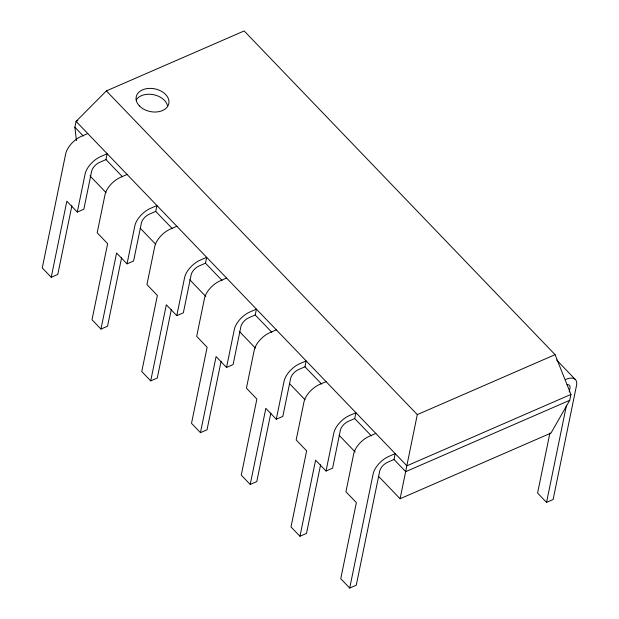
<?xml version="1.0" encoding="UTF-8"?>
<svg xmlns="http://www.w3.org/2000/svg" width="619" height="619" viewBox="0 0 619 619"><rect width="100%" height="100%" fill="white"/><g stroke="black" fill="none" stroke-linecap="round" stroke-linejoin="round"><path stroke-width="0.93" d="M400.091 498.744L550.995 433.076L569.743 400.284L570.942 394.427L555.081 354.656L417.299 414.614L400.091 498.744L378.658 476.429M76.439 140.675L74.891 127.235L76.091 121.378L106.375 90.908L244.157 30.95L555.081 354.656M87.782 133.549L81.221 136.404A16.643 8.403 -43.8 0 0 65.691 153.822L42.262 267.965L51.222 277.289L66.837 201.198L77.29 212.069L83.851 209.214L91.658 171.169A8.318 4.201 -43.8 0 1 99.419 162.457L105.981 159.601L107.18 153.752L100.618 156.607A16.643 8.403 -43.8 0 0 85.097 174.024L77.29 212.069M71.858 205.856L57.784 274.434L51.222 277.289M127.081 174.465L120.519 177.32A16.643 8.403 -43.8 0 0 104.998 194.737L97.183 232.79L107.636 243.662L92.014 319.76L100.967 329.084L116.589 252.985L127.034 263.864L133.596 261.009L141.403 222.964A8.318 4.201 -43.8 0 1 149.171 214.251L155.733 211.396L156.932 205.547L150.371 208.402A16.643 8.403 -43.8 0 0 134.841 225.819L127.034 263.864M121.603 257.651L107.528 326.228L100.967 329.084M176.833 226.26L170.271 229.115A16.643 8.403 -43.8 0 0 154.742 246.532L146.935 284.585L157.381 295.456L141.759 371.555L150.719 380.878L166.333 304.78L176.786 315.659L183.348 312.804L191.155 274.751A8.318 4.201 -43.8 0 1 198.916 266.046L205.477 263.191L206.676 257.334L200.115 260.189A16.643 8.403 -43.8 0 0 184.594 277.606L176.786 315.659M171.355 309.438L157.28 378.023L150.719 380.878M226.577 278.055L220.016 280.91A16.643 8.403 -43.8 0 0 204.494 298.327L196.68 336.372L207.133 347.251L191.511 423.35L200.463 432.673L216.085 356.575L226.531 367.454L233.092 364.599L240.899 326.546A8.318 4.201 -43.8 0 1 248.668 317.841L255.229 314.986L256.428 309.129L249.867 311.984A16.643 8.403 -43.8 0 0 234.338 329.401L226.531 367.454M221.099 361.233L207.025 429.818L200.463 432.673M276.329 329.85L269.768 332.705A16.643 8.403 -43.8 0 0 254.239 350.122L246.432 388.167L256.877 399.046L241.255 475.144L250.215 484.46L265.83 408.37L276.283 419.241L282.837 416.386L290.651 378.341A8.318 4.201 -43.8 0 1 298.412 369.628L304.974 366.773L306.173 360.923L299.611 363.779A16.643 8.403 -43.8 0 0 284.09 381.196L276.283 419.241M270.851 413.028L256.777 481.605L250.215 484.46M326.074 381.637L319.512 384.492A16.643 8.403 -43.8 0 0 303.991 401.917L296.176 439.962L306.629 450.841L291.007 526.931L299.96 536.255L315.582 460.157L326.027 471.036L332.589 468.181L340.396 430.135A8.318 4.201 -43.8 0 1 348.164 421.423L354.726 418.568L355.925 412.718L349.364 415.573A16.643 8.403 -43.8 0 0 333.834 432.991L326.027 471.036M320.596 464.823L306.521 533.4L299.96 536.255M349.712 588.05L373.141 473.906A16.643 8.403 -43.8 0 1 388.662 456.489L395.224 453.634L394.024 459.484L387.463 462.339A8.318 4.201 -43.8 0 0 379.702 471.051L356.265 585.195L349.712 588.05L340.752 578.726L356.374 502.628L345.928 491.757L353.735 453.704A16.643 8.403 -43.8 0 1 369.264 436.287L375.826 433.432M549.927 432.952L537.586 493.072L546.546 502.396L553.1 499.541L576.537 385.397A16.643 8.403 -43.8 0 0 565.812 379.401M546.546 502.396L566.486 405.236M569.201 392.028L569.975 388.252A8.318 4.201 -43.8 0 0 567.035 384.608M77.862 120.612L76.091 121.378L406.915 465.805L570.942 394.427M569.743 400.284L405.716 471.655L394.024 459.484M556.551 359.949L575.283 379.447M106.375 90.908L417.299 414.614M74.891 127.235L83.333 136.025M105.981 159.601L122.562 176.872M155.733 211.396L172.314 228.659M205.477 263.191L222.059 280.453M255.229 314.986L271.811 332.248M304.974 366.773L321.555 384.043M354.726 418.568L371.307 435.838M89.933 175.835L106.011 192.579M140.173 228.148L155.586 244.188M189.747 279.757L205.825 296.493M239.321 331.366L255.399 348.102M289.56 383.672L304.966 399.712M339.135 435.281L355.205 452.017M136.134 99.945A16.643 11.583 11.6 0 1 153.558 94.692A16.643 11.583 11.6 0 1 167.656 106.29M139.391 105.911A16.643 11.583 11.6 0 0 167.695 106.321A16.643 11.583 11.6 0 0 150.463 88.378A16.643 11.583 11.6 0 0 139.391 105.911"/></g></svg>
